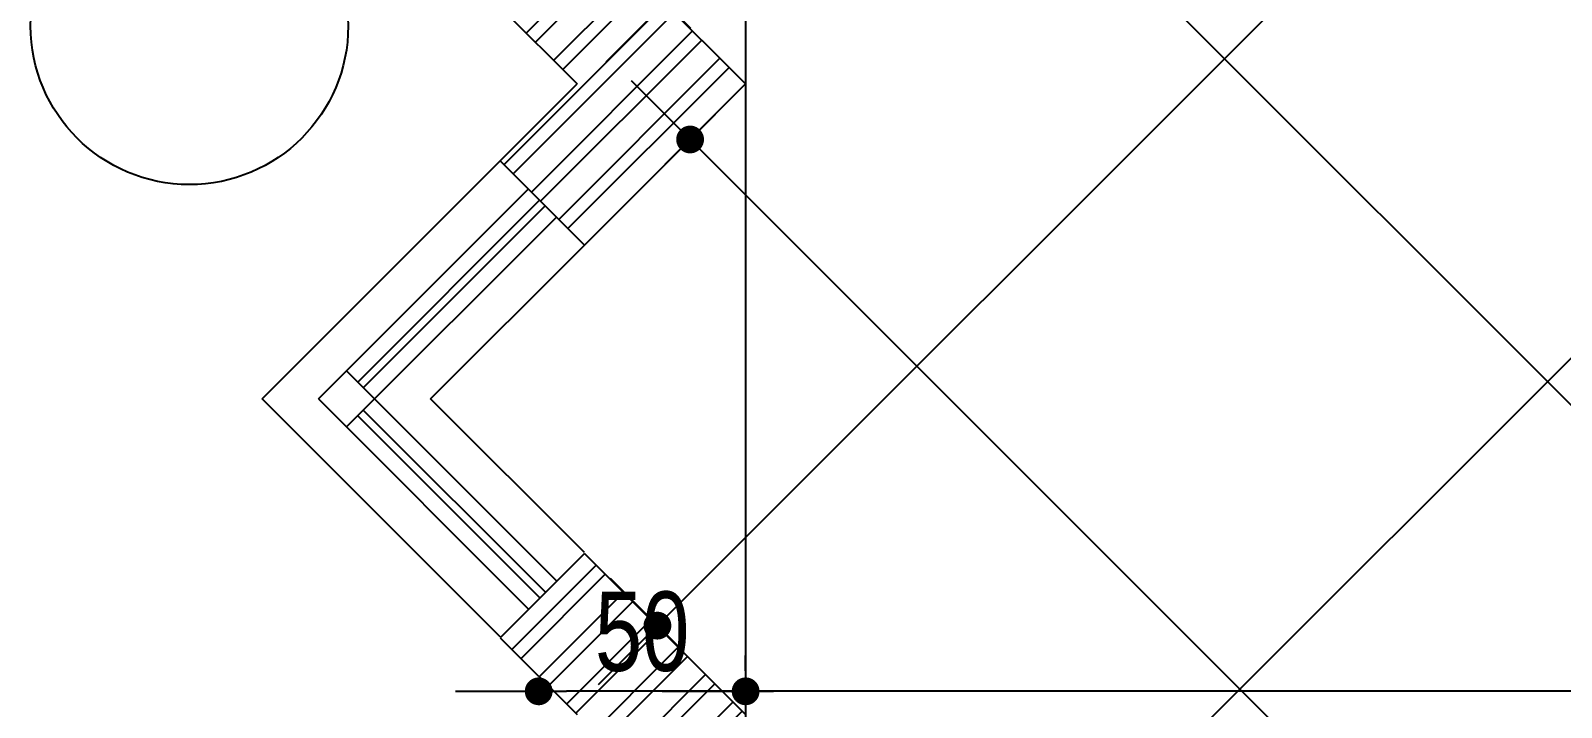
# Model space of a CAD drawing. Header units: millimetres. Extents: x 123626 to 686041, y 667 to 111893.
# Drawn here: x 272184.107 to 272187.964, y 675.716 to 677.421 of the extents above; entities that cross this region are included whole.
import ezdxf
from ezdxf.enums import TextEntityAlignment as Align

# ---------------------------------------------------------------- set-up
doc = ezdxf.new("R2010")
doc.units = ezdxf.units.MM
doc.layers.add('di', color=9, linetype='Continuous')
doc.layers.add('squar', color=255, linetype='Continuous')
doc.styles.add('Arial', font='arial.ttf', dxfattribs={"width": 0.8})
doc.styles.add('rmmg', font='rmmg.shx', dxfattribs={"width": 0.8})
doc.styles.add('ROMANT', font='romant__.ttf')
doc.dimstyles.new('1-100out', dxfattribs={"dimtxt": 0.25, "dimasz": 0.07, "dimexe": 0.09, "dimexo": 0.09, "dimgap": 0.05, "dimtad": 1, "dimdec": 4, "dimlfac": 100, "dimzin": 12, "dimdsep": 46, "dimtxsty": 'rmmg', "dimblk": 'DOT1', "dimcen": 0.09, "dimclrd": 256, "dimclre": 256, "dimclrt": 3, "dimazin": 0, "dimtfac": 1, "dimtdec": 4, "dimtmove": 1, "dimatfit": 3, "dimldrblk": 'DOT1', "dimfxl": 1, "dimtolj": 1, "dimtzin": 0, "dimarcsym": 0})

# ---------------------------------------------------------------- blocks, each defined once
blk = doc.blocks.new('DOT1')
at = {"color": 0, "linetype": 'ByBlock'}
blk.add_line((3, -4.440892098500626e-16), (-1, 0), dxfattribs=at)
at = {"color": 0, "linetype": 'ByBlock', "const_width": 0.5}
blk.add_lwpolyline([(-0.25, 0, 1), (0.25, 0, 1)], format="xyb", close=True, dxfattribs=at)
blk = doc.blocks.new('*D133')
at = {"layer": 'Defpoints', "color": 0, "transparency": 16777216}
for p in [(30.08232881467785, 12.82133285215603), (30.08232881467785, 12.821332852156), (44.48232881468726, 12.82133285215609)]:
    blk.add_point(p, dxfattribs=at)
at = {"layer": 'di', "color": 7, "lineweight": -2, "transparency": 16777216}
blk.add_line((44.41232881468726, 12.82133285215606), (30.15232881467785, 12.821332852156), dxfattribs=at)
at = {"layer": 'di', "color": 7, "lineweight": -2, "transparency": 16777216, "xscale": 0.07, "yscale": 0.07, "zscale": 0.07, "rotation": 180.0000000000002}
blk.add_blockref('DOT1', (30.08232881467785, 12.821332852156), dxfattribs=at)
at = {"layer": 'di', "color": 7, "lineweight": -2, "transparency": 16777216, "xscale": 0.07, "yscale": 0.07, "zscale": 0.07}
blk.add_blockref('DOT1', (44.48232881468726, 12.82133285215606), dxfattribs=at)
at = {"layer": 'di', "color": 7, "transparency": 16777216, "insert": (37.28232881468256, 12.97133285215603), "char_height": 0.2, "attachment_point": 5, "style": 'rmmg'}
blk.add_mtext('\\A1;1440', dxfattribs=at)
blk = doc.blocks.new('*D134')
at = {"layer": 'Defpoints', "color": 0, "transparency": 16777216}
for p in [(29.56109775457418, 12.821332852156), (29.56109775457418, 12.821332852156), (30.08232881467698, 12.78314784984796)]:
    blk.add_point(p, dxfattribs=at)
at = {"layer": 'di', "color": 7, "lineweight": -2, "transparency": 16777216}
for p, q in [((30.08232881467698, 12.87314784984796), (30.08232881467698, 12.911332852156)), ((30.01232881467698, 12.821332852156), (29.63109775457418, 12.821332852156))]:
    blk.add_line(p, q, dxfattribs=at)
at = {"layer": 'di', "color": 7, "lineweight": -2, "transparency": 16777216, "xscale": 0.07, "yscale": 0.07, "zscale": 0.07, "rotation": 180}
blk.add_blockref('DOT1', (29.56109775457418, 12.821332852156), dxfattribs=at)
at = {"layer": 'di', "color": 7, "lineweight": -2, "transparency": 16777216, "xscale": 0.07, "yscale": 0.07, "zscale": 0.07}
blk.add_blockref('DOT1', (30.08232881467698, 12.821332852156), dxfattribs=at)
at = {"layer": 'di', "color": 7, "transparency": 16777216, "insert": (29.82171328462558, 12.971332852156), "char_height": 0.2, "attachment_point": 5, "style": 'rmmg'}
blk.add_mtext('\\A1;50', dxfattribs=at)
blk = doc.blocks.new('*D166')
at = {"layer": 'Defpoints', "color": 0, "transparency": 16777216}
for p in [(36.87521149503077, 21.95858745081901), (37.07877015485921, 21.75502879099063), (29.67626279749737, 14.7596387532836)]:
    blk.add_point(p, dxfattribs=at)
at = {"layer": 'di', "color": 7, "lineweight": -2, "transparency": 16777216}
for p, q in [((36.93885110533756, 21.89494784051223), (37.14240976516601, 21.69138918068385)), ((29.92931893200887, 14.60557756813828), (37.02927268017616, 21.70553131630756)), ((29.73990240780417, 14.69599914297682), (29.94346106763261, 14.49244048314843))]:
    blk.add_line(p, q, dxfattribs=at)
at = {"layer": 'di', "color": 7, "lineweight": -2, "transparency": 16777216, "xscale": 0.07, "yscale": 0.07, "zscale": 0.07}
for p, rotation in [((37.07877015485921, 21.75502879099063), 45.00000000000804), ((29.87982145732581, 14.55608009345521), 225.000000000008)]:
    blk.add_blockref('DOT1', p, dxfattribs=dict(at, rotation=rotation))
at = {"layer": 'di', "color": 7, "transparency": 16777216, "insert": (33.37322978891451, 18.26162045940089), "char_height": 0.2, "attachment_point": 5, "rotation": 45.00000000000803, "style": 'rmmg'}
blk.add_mtext('\\A1;1020', dxfattribs=at)
blk = doc.blocks.new('*D167')
at = {"layer": 'Defpoints', "color": 0, "transparency": 16777216}
for p in [(38.46518206561263, 21.95753614835305), (29.67731409996255, 13.16966818270322), (29.86014089828689, 12.98684138437887)]:
    blk.add_point(p, dxfattribs=at)
at = {"layer": 'di', "color": 7, "lineweight": -2, "transparency": 16777216}
for p, q in [((38.52882167591942, 21.89389653804626), (38.71164847424376, 21.71106973972191)), ((38.59851138925391, 21.72521187534565), (29.90963837296995, 13.03633885906193)), ((29.74095371026934, 13.10602857239643), (29.92378050859368, 12.92320177407208))]:
    blk.add_line(p, q, dxfattribs=at)
at = {"layer": 'di', "color": 7, "lineweight": -2, "transparency": 16777216, "xscale": 0.07, "yscale": 0.07, "zscale": 0.07}
for p, rotation in [((38.64800886393697, 21.7747093500287), 44.9999999999992), ((29.86014089828689, 12.98684138437887), 224.9999999999992)]:
    blk.add_blockref('DOT1', p, dxfattribs=dict(at, rotation=rotation))
at = {"layer": 'di', "color": 7, "transparency": 16777216, "insert": (34.14800886393395, 17.48684138438178), "char_height": 0.2, "attachment_point": 5, "rotation": 44.99999999999918, "style": 'rmmg'}
blk.add_mtext('\\A1;1240', dxfattribs=at)
blk = doc.blocks.new('*D168')
at = {"layer": 'Defpoints', "color": 0, "transparency": 16777216}
for p in [(40.05199872879763, 21.95753614835384), (40.25503173739374, 21.75450313975775), (29.67626279749737, 11.5818002170525)]:
    blk.add_point(p, dxfattribs=at)
at = {"layer": 'di', "color": 7, "lineweight": -2, "transparency": 16777216}
for p, q in [((40.11563833910441, 21.89389653804705), (40.31867134770053, 21.69086352945096)), ((29.92879328077654, 11.42826468313947), (40.20553426271068, 21.70500566507469)), ((29.73990240780416, 11.51816060674571), (29.94293541640027, 11.31512759814962))]:
    blk.add_line(p, q, dxfattribs=at)
at = {"layer": 'di', "color": 7, "lineweight": -2, "transparency": 16777216, "xscale": 0.07, "yscale": 0.07, "zscale": 0.07}
for p, rotation in [((40.25503173739374, 21.75450313975775), 45.00000000000298), ((29.87929580609348, 11.37876720845641), 225.000000000003)]:
    blk.add_blockref('DOT1', p, dxfattribs=dict(at, rotation=rotation))
at = {"layer": 'di', "color": 7, "transparency": 16777216, "insert": (34.96109775456562, 16.67270119128506), "char_height": 0.2, "attachment_point": 5, "rotation": 45.000000000003, "style": 'rmmg'}
blk.add_mtext('\\A1;1465', dxfattribs=at)
blk = doc.blocks.new('*D148')
at = {"layer": 'Defpoints', "color": 0, "transparency": 16777216}
for p in [(29.94249725469292, 14.21163857116703), (29.73893859486454, 14.0080799113386), (36.93788729239995, 6.809131213805202)]:
    blk.add_point(p, dxfattribs=at)
at = {"layer": 'di', "color": 7, "lineweight": -2, "transparency": 16777216}
for p, q in [((29.80257820517132, 14.0717195216454), (30.0061368649997, 14.27527818147383)), ((37.09194847754526, 7.062187348316689), (29.99199472937599, 14.16214109648398)), ((37.00152690270673, 6.872770824111999), (37.2050855625351, 7.076329483940434))]:
    blk.add_line(p, q, dxfattribs=at)
at = {"layer": 'di', "color": 7, "lineweight": -2, "transparency": 16777216, "xscale": 0.07, "yscale": 0.07, "zscale": 0.07}
for p, rotation in [((29.94249725469292, 14.21163857116703), 135.000000000008), ((37.14144595222832, 7.012689873633636), 315.000000000008)]:
    blk.add_blockref('DOT1', p, dxfattribs=dict(at, rotation=rotation))
at = {"layer": 'di', "color": 7, "transparency": 16777216, "insert": (33.64803762063859, 10.71823023957833), "char_height": 0.2, "attachment_point": 5, "rotation": 315.00000000000796, "style": 'rmmg'}
blk.add_mtext('\\A1;1020', dxfattribs=at)
blk = doc.blocks.new('*D149')
at = {"layer": 'Defpoints', "color": 0, "transparency": 16777216}
for p in [(29.7399898973305, 15.59805048192045), (38.7106846613047, 6.99300931459474), (38.52785786298034, 6.810182516270388)]:
    blk.add_point(p, dxfattribs=at)
at = {"layer": 'di', "color": 7, "lineweight": -2, "transparency": 16777216}
for p, q in [((29.8036295076373, 15.66169009222724), (29.98645630596165, 15.8445168905516)), ((29.97231417033792, 15.73137980556175), (38.66118718662164, 7.0425067892778)), ((38.59149747328713, 6.873822126577178), (38.77432427161149, 7.056648924901534))]:
    blk.add_line(p, q, dxfattribs=at)
at = {"layer": 'di', "color": 7, "lineweight": -2, "transparency": 16777216, "xscale": 0.07, "yscale": 0.07, "zscale": 0.07}
for p, rotation in [((29.92281669565486, 15.78087728024481), 134.9999999999992), ((38.7106846613047, 6.99300931459474), 314.9999999999992)]:
    blk.add_blockref('DOT1', p, dxfattribs=dict(at, rotation=rotation))
at = {"layer": 'di', "color": 7, "transparency": 16777216, "insert": (34.42281669565776, 11.49300931459775), "char_height": 0.2, "attachment_point": 5, "rotation": 314.99999999999926, "style": 'rmmg'}
blk.add_mtext('\\A1;1240', dxfattribs=at)
blk = doc.blocks.new('A$C95c94d28')
at = {"layer": 'di'}
h = blk.add_hatch(dxfattribs=at)
h.set_pattern_fill('ANSI32', scale=0.26, style=0)
h.set_pattern_definition([(45, (-10.47926747646135, -7.999481411397795), (-0.06894291116568838, 0.06894291116568839), []), (45, (-10.43330553576135, -7.999481411397795), (-0.06894291116568838, 0.06894291116568839), [])])
h.paths.add_polyline_path([(22.28973875005382, 7.429738830372727), (22.23973875005436, 7.429738830372727), (22.23973875005435, 7.329738830372733), (22.13973875005433, 7.329738830372733), (22.13973875005433, 6.829738830372762), (22.13973875005414, 5.479738830373535), (21.98973875005405, 5.479738830373535), (21.98973875005404, 3.229738830372725), (22.03973875005398, 3.229738830372725), (22.03973875005397, 3.329738830372719), (22.23973875005402, 3.329738830372719), (22.23973875005402, 3.12973883037273), (22.139738750054, 3.12973883037273), (22.139738750054, 3.079738830372335), (22.88973875005401, 3.079738830372335), (22.88973875005411, 2.879738830372347), (22.9297387500541, 2.879738830372347), (22.9297387500541, 2.929738830372344), (23.1497387500541, 2.929738830372344), (23.1497387500541, 2.879738830372347), (23.18973875005405, 2.879738830372347), (23.18973875005386, 3.379738830372332), (22.28973875005371, 3.379738830372347)])
h.paths.add_polyline_path([(17.48973875005291, 17.78286112239674), (17.48973875005359, 18.07973883037855), (17.18973875005373, 18.0797388303794), (17.18973875005329, 17.92973883037968), (16.51473875005401, 17.25473883037995), (15.83973875006131, 17.92973883037267), (15.33973875005427, 17.92973883037267), (15.33973875005427, 17.82973883037268), (15.23973875005424, 17.82973883037268), (15.23973875005424, 17.80547476167162), (15.47448442367582, 17.57072908804881), (15.68661645803209, 17.7828611224044), (16.3760455696885, 17.09343201074445), (16.16391353533248, 16.88129997638839), (16.37604556968803, 16.66916794203165), (16.44675624780687, 16.73987862015048)])
h.paths.add_polyline_path([(4.739738750053604, 18.52973883037274), (4.589738750053613, 18.52973883037272), (4.589738750053726, 18.07973883037232), (4.139738750053795, 18.07973883037232), (4.139738750053738, 17.92973883037266), (4.639738750053567, 17.92973883037266), (4.639738750053574, 18.02973883037265), (4.739738750053597, 18.02973883037265)])
h.paths.add_polyline_path([(4.889738750053681, 18.52973883037274), (4.739738750053604, 18.52973883037274), (4.739738750053597, 18.02973883037265), (4.83973875005362, 18.02973883037265), (4.83973875005362, 17.92973883037266), (5.339738750053726, 17.92973883037266), (5.339738750053726, 18.07973883037228), (4.889738750053681, 18.07973883037232)])
h.paths.add_polyline_path([(5.339738750053726, 17.92973883037266), (4.839738750053613, 17.92973883037266), (4.83973875005362, 17.82973883037266), (4.739738750053597, 17.82973883037266), (4.73973875005359, 17.32973883037235), (4.889738750053567, 17.32973883037232), (4.889738750053681, 17.77973883037231), (5.339738750053726, 17.77973883037228)])
h.paths.add_polyline_path([(4.639738750053574, 17.92973883037266), (4.139738750053738, 17.92973883037266), (4.139738750053681, 17.77973883037232), (4.589738750053726, 17.77973883037234), (4.589738750053726, 17.32973883037235), (4.73973875005359, 17.32973883037234), (4.739738750053597, 17.82973883037266), (4.639738750053574, 17.82973883037266)])
h.paths.add_polyline_path([(6.989738750054613, 17.92973883037969), (6.989738750054158, 18.07973883037941), (6.689738750054318, 18.07973883037855), (6.689738750055, 17.779738830372), (6.692861042079713, 17.779738830372), (7.803431930420089, 16.66916794203183), (8.015563964775431, 16.88129997638839), (7.803431930419407, 17.09343201074444), (8.492861042075816, 17.7828611224044), (8.70499307643233, 17.57072908804855), (8.939738750054289, 17.80547476167186), (8.939738750054289, 17.82973883037216), (8.839738750054266, 17.82973883037216), (8.839738750054266, 17.92973883037216), (8.339738750046095, 17.92973883037216), (7.664738750053885, 17.25473883037995)])
h.paths.add_polyline_path([(8.839738750054266, 18.02973883037215), (8.939738750054289, 18.02973883037215), (8.939738750054289, 18.22973883038514), (8.789738750054568, 18.07973883038457), (8.339738750054295, 18.07973883038321), (8.33973875005475, 17.92973883037216), (8.839738750054266, 17.92973883037216)])
h.paths.add_polyline_path([(9.320068835944454, 18.18580484756419), (9.107936801587613, 18.39793688191945), (8.939738750054289, 18.22973883038514), (8.939738750054289, 18.02973883037215), (9.039738750054312, 18.02973883037215), (9.039738750054312, 17.92973883037216), (9.064002818753885, 17.92973883037216)])
h.paths.add_polyline_path([(10.90688549912922, 18.18580484756339), (10.69475346477284, 18.39793688191948), (10.50081948193841, 18.20400289908486), (10.30688549910397, 18.39793688191948), (10.09475346474758, 18.18580484756339), (10.50081948193841, 17.77973883037268)])
h.paths.add_polyline_path([(12.49580476724478, 18.18580484756305), (12.28367273288839, 18.39793688191912), (12.08973875005395, 18.20400289908453), (11.89580476721952, 18.39793688191914), (11.68367273286313, 18.18580484756306), (12.08973875005395, 17.77973883037234)])
h.paths.add_polyline_path([(14.08472403536032, 18.1858048475634), (13.87259200100394, 18.39793688191948), (13.6786580181695, 18.20400289908486), (13.48472403533506, 18.39793688191948), (13.27259200097868, 18.18580484756339), (13.6786580181695, 17.77973883037269)])
h.paths.add_polyline_path([(15.23973875005424, 18.22973883038475), (15.07154069852052, 18.39793688191945), (14.85940866416368, 18.18580484756419), (15.11547468135384, 17.92973883037267), (15.13973875005422, 17.92973883037267), (15.13973875005422, 18.02973883037266), (15.23973875005424, 18.02973883037266)])
h.paths.add_polyline_path([(15.83973875005361, 18.07973883038321), (15.38973875005357, 18.07973883038457), (15.23973875005424, 18.22973883038475), (15.23973875005425, 18.02973883037266), (15.33973875005427, 18.02973883037266), (15.33973875005427, 17.92973883037267), (15.83973875005316, 17.92973883037267)])
h.paths.add_polyline_path([(19.33973875005431, 17.92973883037266), (18.83973875005418, 17.92973883037266), (18.83973875005418, 17.77973883037228), (19.28973875005423, 17.77973883037231), (19.28973875005434, 17.32973883037232), (19.43973875005431, 17.32973883037234), (19.43973875005432, 17.82973883037266), (19.33973875005429, 17.82973883037268)])
h.paths.add_polyline_path([(19.33973875005429, 18.02973883037265), (19.43973875005432, 18.02973883037266), (19.43973875005432, 18.52973883037274), (19.28973875005423, 18.52973883037272), (19.28973875005423, 18.07973883037232), (18.83973875005418, 18.07973883037229), (18.83973875005418, 17.92973883037267), (19.33973875005429, 17.92973883037267)])
h.paths.add_polyline_path([(19.58973875005429, 18.52973883037274), (19.43973875005432, 18.52973883037274), (19.43973875005432, 18.02973883037265), (19.53973875005434, 18.02973883037265), (19.53973875005434, 17.92973883037266), (20.03973875005417, 17.92973883037266), (20.03973875005411, 18.07973883037232), (19.58973875005418, 18.07973883037232)])
h.paths.add_polyline_path([(19.58973875005418, 17.77973883037234), (20.03973875005423, 17.77973883037234), (20.03973875005417, 17.92973883037267), (19.53973875005434, 17.92973883037266), (19.53973875005434, 17.82973883037266), (19.43973875005432, 17.82973883037268), (19.43973875005431, 17.32973883037234), (19.58973875005418, 17.32973883037235)])
h.paths.add_polyline_path([(19.58973875006055, 15.97973883037187), (19.29286104207861, 15.9797388303712), (18.17916786171386, 14.866045650006), (18.39129989607036, 14.65391361565064), (18.60343193042641, 14.86604565000667), (19.2928610420852, 14.17661653835162), (19.08072900772963, 13.96448450399571), (19.28973875005411, 13.75547476167193), (19.28973875005407, 13.72973883037267), (19.33973875005415, 13.72973883037267), (19.33973875005415, 13.82973883037266), (19.43973875005418, 13.82973883037266), (19.43973875005418, 14.32973883038019), (18.76473875006198, 15.00473883037219), (19.43973875006148, 15.67973883037155), (19.58973875006124, 15.67973883037189)])
h.paths.add_polyline_path([(19.43973875005418, 13.62973883037267), (19.33973875005415, 13.62973883037267), (19.33973875005415, 13.72973883037267), (19.28973875005406, 13.72973883037267), (19.28973875005377, 13.57973883037188), (19.43973875005418, 13.57973883037189)])
h.paths.add_polyline_path([(21.23973875005427, 12.5297388303719), (19.28973875005411, 12.52973883037188), (19.28973875005423, 11.77973883037269), (19.31473875005422, 11.77973883037269), (19.31473875005422, 11.77974053452644), (19.41473875005421, 11.77974053452644), (19.41473875005421, 11.77973883037271), (19.43973875005432, 11.77973883037271), (19.43973875005398, 12.37973883037188), (21.23973875005438, 12.37973883037188)])
h.paths.add_polyline_path([(19.43973875005432, 9.379738830372702), (19.28973875005423, 9.379738830372702), (19.28973875005423, 7.429738830372656), (19.33973875005427, 7.429738830372656), (19.33973875005427, 7.529738830372651), (19.43973875005429, 7.529738830372651), (19.43973875005429, 8.029738830372622)])
h.paths.add_polyline_path([(19.4397387500543, 7.329738830372662), (19.33973875005427, 7.329738830372662), (19.33973875005427, 7.429738830372656), (19.28973875005423, 7.429738830372656), (19.28973875005423, 7.404002899073646), (19.08072900772963, 7.194993156749689), (19.29286104208521, 6.982861122393771), (18.6034319304264, 6.293432010738712), (18.39129989607036, 6.505564045094772), (18.17916786171364, 6.293432010739181), (18.24987853983293, 6.222721332619884), (19.29286104207861, 5.179738830374191), (19.58973875006055, 5.179738830373509), (19.58973875006123, 5.479738830373506), (19.43973875006149, 5.479738830373847), (18.76473875006198, 6.154738830373205), (19.43973875005429, 6.829738830365073)])
h.paths.add_polyline_path([(20.03973875005417, 3.229738830372725), (19.53973875005433, 3.229738830372725), (19.53973875005433, 3.12973883037273), (19.43973875005432, 3.129738830372744), (19.43973875005431, 2.629738830372673), (19.58973875005429, 2.629738830372673), (19.58973875005418, 3.079738830373074), (20.03973875005411, 3.079738830373074)])
h.paths.add_polyline_path([(19.33973875005429, 3.229738830372725), (18.83973875005418, 3.229738830372725), (18.83973875005418, 3.079738830373117), (19.28973875005423, 3.079738830373074), (19.28973875005423, 2.629738830372673), (19.4397387500543, 2.629738830372673), (19.4397387500543, 3.12973883037273), (19.33973875005429, 3.12973883037273)])
h.paths.add_polyline_path([(19.33973875005429, 3.329738830372719), (19.43973875005431, 3.329738830372719), (19.43973875005431, 3.82973883037306), (19.28973875005434, 3.829738830373088), (19.28973875005423, 3.379738830373071), (18.83973875005418, 3.379738830373114), (18.83973875005418, 3.229738830372725), (19.33973875005429, 3.229738830372739)])
h.paths.add_polyline_path([(19.58973875005418, 3.82973883037306), (19.43973875005431, 3.82973883037306), (19.4397387500543, 3.329738830372719), (19.53973875005433, 3.329738830372719), (19.53973875005433, 3.229738830372725), (20.03973875005417, 3.229738830372725), (20.03973875005423, 3.379738830373071), (19.58973875005418, 3.379738830373071)])
h.paths.add_polyline_path([(16.37604556968782, 4.490309718713576), (16.16391353533247, 4.278177684357004), (16.3760455696885, 4.066045650000945), (15.68661645803209, 3.376616538341011), (15.47448442367581, 3.588748572696602), (15.23973875005424, 3.354002899073777), (15.23973875005424, 3.329738830372634), (15.33973875005427, 3.329738830372634), (15.33973875005427, 3.229738830372639), (15.83973875006121, 3.229738830372639), (16.51473875005402, 3.904738830365446), (17.18973875005329, 3.229738830365733), (17.18973875005375, 3.079738830366011), (17.48973875005359, 3.079738830366836), (17.48973875005292, 3.376616538348657)], flags=17)
h.paths.add_polyline_path([(15.23973875005424, 3.129738830372645), (15.13973875005422, 3.129738830372645), (15.13973875005422, 3.229738830372639), (15.11547468135376, 3.229738830372639), (14.85940866416368, 2.973672813181196), (15.07154069852052, 2.761540778825946), (15.23973875005424, 2.929738830360648)])
h.paths.add_polyline_path([(15.83973875005316, 3.229738830372639), (15.33973875005427, 3.229738830372639), (15.33973875005426, 3.129738830372645), (15.23973875005424, 3.129738830372645), (15.23973875005424, 2.929738830360648), (15.38973875005357, 3.079738830360853), (15.83973875005361, 3.079738830362217)])
h.paths.add_polyline_path([(16.51473875005401, 3.904738830365432), (17.18973875005329, 3.229738830365733), (17.18973875005375, 3.079738830366011), (17.48973875005359, 3.079738830366836), (17.48973875005291, 3.379738830373398), (17.48661645802818, 3.379738830373398), (16.37604556968782, 4.490309718713576), (16.16391353533247, 4.278177684357004), (16.3760455696885, 4.066045650000945), (15.68661645803209, 3.376616538341011), (15.47448442367581, 3.588748572696602), (15.23973875005424, 3.354002899073777), (15.23973875005424, 3.329738830372634), (15.33973875005427, 3.329738830372634), (15.33973875005427, 3.229738830372639), (15.83973875006121, 3.229738830372639)], flags=17)
h.paths.add_polyline_path([(13.6786580181695, 3.379738830372702), (13.27259200097868, 2.97367281318202), (13.48472403533506, 2.761540778825946), (13.6786580181695, 2.955474761660554), (13.87259200100394, 2.761540778825946), (14.08472403536032, 2.973672813182006)])
h.paths.add_polyline_path([(12.08973875005395, 3.379738830373043), (11.68367273286313, 2.973672813182347), (11.89580476721952, 2.761540778826259), (12.08973875005395, 2.955474761660881), (12.28367273288839, 2.761540778826273), (12.49580476724478, 2.973672813182333)])
h.paths.add_polyline_path([(10.50081948193841, 3.379738830372702), (10.09475346474758, 2.97367281318202), (10.30688549910397, 2.761540778825932), (10.50081948193841, 2.955474761660554), (10.69475346477284, 2.761540778825946), (10.90688549912923, 2.97367281318202)])
h.paths.add_polyline_path([(9.064002818754446, 3.229738830372639), (9.039738750054312, 3.229738830372639), (9.039738750054312, 3.129738830372645), (8.939738750054289, 3.129738830372645), (8.939738750054289, 2.92973883036025), (9.107936801587613, 2.761540778825946), (9.320068835944454, 2.97367281318121)])
h.paths.add_polyline_path([(8.839738750054266, 3.229738830372639), (8.664181385638969, 3.229738830372639), (8.651960067841316, 3.217517512574972), (8.639738750043719, 3.229738830372639), (8.339738750054977, 3.229738830372639), (8.339738750054522, 3.079738830362217), (8.789738750054568, 3.079738830360853), (8.939738750054289, 2.92973883036025), (8.939738750054289, 3.129738830372645), (8.839738750054266, 3.129738830372645)])
h.paths.add_polyline_path([(8.839738750054266, 3.329738830372634), (8.939738750054289, 3.329738830372634), (8.939738750054289, 3.354002899073492), (8.864092102197247, 3.42964954693096), (8.664181385638976, 3.229738830372639), (8.839738750054266, 3.229738830372639)])
h.paths.add_polyline_path([(8.227695999131043, 4.06604565000049), (8.015563964775694, 4.278177684357033), (7.909497947597657, 4.172111667179053), (7.697365913241953, 4.172111667179252), (7.591299896064463, 4.278177684357388), (6.69286104207427, 3.379738830366847), (5.732022303424543, 3.379738830369519), (4.889738750054249, 4.222022383739741), (4.889738750054477, 5.182861122398677), (5.78817760403868, 6.081299976383292), (5.682111586861225, 6.187365993560135), (5.682111586861112, 6.399498027915826), (5.788177604039134, 6.505564045093848), (5.576045569682634, 6.717696079449325), (5.363913535326589, 6.50556404509328), (4.739738750054244, 7.129738830362513), (4.739738750054244, 6.829738830365685), (5.414738750047405, 6.154738830372395), (4.739738750047678, 5.479738830373137), (4.589738750047928, 5.479738830372796), (4.589738750053499, 3.379738830372673), (4.139738750054249, 3.379738830372673), (4.139738750054306, 3.229738830372639), (4.639738750054242, 3.229738830372639), (4.639738750054242, 3.329738830372634), (4.839738750054288, 3.329738830372634), (4.839738750054288, 3.129738830372645), (4.739738750054272, 3.129738830372645), (4.739738750054265, 2.629738830372673), (4.889738750054249, 2.629738830372673), (4.889738750054249, 3.07973883037188), (6.989738750054386, 3.079738830366011), (6.98973875005484, 3.229738830365733), (7.664738750054113, 3.904738830365432), (8.339738750046926, 3.229738830372639), (8.639738750043719, 3.229738830372639), (8.015563964774998, 3.853913615644487)])
h.paths.add_polyline_path([(5.519890269067815, 3.379738830370115), (4.889738750054249, 3.379738830371878), (4.889738750054583, 4.009890349383497)], flags=16)
h.paths.add_polyline_path([(4.639738750054249, 3.229738830372639), (4.139738750054306, 3.229738830372639), (4.139738750054363, 3.079738830372662), (4.589738750054295, 3.079738830372676), (4.589738750054295, 2.629738830372673), (4.739738750054265, 2.629738830372673), (4.739738750054272, 3.129738830372645), (4.639738750054242, 3.129738830372645)])
h.paths.add_polyline_path([(4.739738750054244, 7.554002899073382), (4.483672732863425, 7.81006891626285), (4.271540698508183, 7.597936881906023), (4.439738750042501, 7.429738830372656), (4.639738750054221, 7.429738830372656), (4.639738750054221, 7.529738830372651), (4.739738750054244, 7.529738830372651)])
h.paths.add_polyline_path([(4.939649466613133, 7.354092182515529), (4.864002818755615, 7.429738830372656), (4.839738750054266, 7.429738830372656), (4.839738750054266, 7.329738830372662), (4.739738750054244, 7.329738830372662), (4.739738750054244, 7.154181465956754)])
h.paths.add_polyline_path([(4.639738750054221, 7.429738830372656), (4.439738750042494, 7.429738830372656), (4.58973875004304, 7.279738830372963), (4.58973875004429, 6.829738830372932), (4.739738750054244, 6.829738830373273), (4.739738750054244, 7.129738830362513), (4.727517432257088, 7.141960148159612), (4.739738750054244, 7.154181465956754), (4.739738750054244, 7.329738830372662), (4.639738750054221, 7.329738830372662)])
h.paths.add_polyline_path([(4.88973875006937, 8.990819562256007), (4.483672732879683, 9.396885579447854), (4.271540698523069, 9.184753545091922), (4.465474681357165, 8.99081956225703), (4.271540698522045, 8.796885579423048), (4.483672732877636, 8.584753545066206)])
h.paths.add_polyline_path([(4.483672732884116, 10.9858048475634), (4.271540698527502, 10.77367281320747), (4.465474681361599, 10.57973883037258), (4.271540698526479, 10.38580484753859), (4.48367273288207, 10.17367281318175), (4.889738750073803, 10.57973883037157)])
h.paths.add_polyline_path([(4.889738750077441, 12.1686580984871), (4.483672732887868, 12.57472411567895), (4.271540698531254, 12.36259208132303), (4.46547468136535, 12.16865809848812), (4.271540698530231, 11.97472411565414), (4.483672732885708, 11.7625920812973)])
h.paths.add_polyline_path([(4.739738750054244, 13.60547476167292), (4.739738750054244, 13.62973883037267), (4.639738750054221, 13.62973883037267), (4.639738750054221, 13.72973883037267), (4.439738750041123, 13.72973883037267), (4.271540698505902, 13.56154077883846), (4.483672732861599, 13.34940874448118)])
h.paths.add_polyline_path([(4.739738750054244, 14.32973883037144), (4.589738750042251, 14.32973883037191), (4.58973875004088, 13.87973883037151), (4.439738750041116, 13.72973883037267), (4.639738750054221, 13.72973883037267), (4.639738750054221, 13.82973883037266), (4.739738750054244, 13.82973883037266)])
h.paths.add_polyline_path([(4.886616458022708, 14.17661653835164), (5.576045569681497, 14.86604565000668), (5.788177604037543, 14.65391361565062), (6.000309638394036, 14.86604565000599), (5.929598960275385, 14.93675632812464), (4.889738750054022, 15.97661653834648), (4.889738750054022, 15.97973883037119), (4.58973875004736, 15.97973883037187), (4.589738750046678, 15.67973883037189), (4.739738750046428, 15.67973883037155), (5.414738750045927, 15.00473883037219), (4.739738750054251, 14.32973883038063), (4.739738750054244, 13.82973883037266), (4.839738750054266, 13.82973883037266), (4.839738750054266, 13.72973883037267), (4.864002818754415, 13.72973883037267), (5.098748492378277, 13.96448450399572)])
h.paths.add_polyline_path([(22.13973875005399, 3.12973883037273), (22.03973875005397, 3.12973883037273), (22.03973875005398, 3.229738830372725), (21.98973875005404, 3.229738830372725), (21.98973875005404, 3.079738830372321), (22.13973875005399, 3.079738830372321)], flags=16)
h.paths.add_polyline_path([(25.48973875005402, 3.329738830372719), (25.68973875005406, 3.329738830372719), (25.68973875005407, 3.229738830372725), (25.73973875005404, 3.229738830372725), (25.73973875005404, 4.170528304055637), (25.93973875005426, 4.170528304055637), (25.93973875005425, 4.210528304055629), (25.88973875005426, 4.210528304055629), (25.88973875005426, 4.430528304055628), (25.93973875005425, 4.430528304055628), (25.93973875005425, 4.470528304054838), (25.43973875005409, 4.470528304054824), (25.43973875005409, 3.379738830372361), (24.53973875005412, 3.379738830372361), (24.53973875005421, 2.879738830372148), (24.57973875005411, 2.879738830372148), (24.57973875005411, 2.929738830372145), (24.79973875005411, 2.929738830372145), (24.79973875005411, 2.879738830372148), (24.839738750054, 2.879738830372148), (24.83973875005407, 3.079738830372349), (25.58973875005404, 3.079738830372349), (25.58973875005403, 3.12973883037273), (25.48973875005402, 3.12973883037273)])
h.paths.add_polyline_path([(25.73973875005404, 3.229738830372725), (25.68973875005406, 3.229738830372725), (25.68973875005405, 3.12973883037273), (25.58973875005403, 3.12973883037273), (25.58973875005402, 3.079738830372364), (25.73973875005404, 3.079738830372364)], flags=17)
h.paths.add_polyline_path([(25.73973875005417, 7.279738830372338), (26.78973875005418, 7.279738830372352), (26.78973875005418, 7.329738830371866), (26.68973875005416, 7.329738830371866), (26.68973875005417, 7.429738830371861), (26.18973875005405, 7.429738830371861), (25.6897387500544, 7.42973883037223), (25.6897387500544, 7.329738830372733), (25.48973875005436, 7.329738830372733), (25.48973875005436, 7.429738830372727), (25.43973875005412, 7.429738830372727), (25.4397387500544, 5.820528304056737), (25.93973875005425, 5.820528304056708), (25.93973875005426, 5.860528304055933), (25.88973875005426, 5.860528304055933), (25.88973875005426, 6.080528304055932), (25.93973875005425, 6.080528304055932), (25.93973875005425, 6.120528304055924), (25.73973875005425, 6.120528304055924)])
h.paths.add_polyline_path([(25.58973875005439, 7.579738830372364), (25.43973875005409, 7.579738830372364), (25.43973875005411, 7.429738830372727), (25.48973875005436, 7.429738830372727), (25.48973875005436, 7.529738830372722), (25.58973875005439, 7.529738830372722)], flags=17)
h.paths.add_polyline_path([(26.68973875005416, 7.529738830371855), (26.78973875005418, 7.529738830371855), (26.78973875005418, 8.029738830371826), (26.78973875005423, 8.179738830372344), (26.93973875005398, 8.179738830372344), (26.93973875005409, 8.479738830372355), (25.98710717110671, 8.479738830372327), (25.38710717110703, 9.079738830372023), (25.38710717110669, 9.37973883037202), (25.08710717110718, 9.37973883037202), (25.08710717110662, 8.779738830373503), (23.18973875005375, 8.779738830373503), (23.18973875005386, 8.629738830373512), (25.4128431023934, 8.629738830373498), (25.8628431023947, 8.179738830372358), (26.48973875005438, 8.179738830372372), (26.48973875005427, 7.579738830372349), (25.58973875005438, 7.579738830372349), (25.58973875005438, 7.529738830372722), (25.6897387500544, 7.529738830372722), (25.6897387500544, 7.429738830372727), (26.18973875005452, 7.429738830372727), (26.68973875005416, 7.429738830372372)])
h.paths.add_polyline_path([(26.9397387500542, 7.579738830372349), (26.78973875005418, 7.579738830372349), (26.78973875005418, 7.529738830371855), (26.88973875005421, 7.529738830371855), (26.88973875005421, 7.429738830371861), (26.9397387500542, 7.429738830371861)])
h.paths.add_polyline_path([(26.9397387500542, 7.429738830371861), (26.88973875005421, 7.429738830371861), (26.88973875005421, 7.329738830371866), (26.78973875005418, 7.329738830371866), (26.78973875005418, 7.279738830372352), (26.9397387500542, 7.279738830372366)])
h.paths.add_polyline_path([(22.28973875005389, 9.379738830372702), (22.1397387500546, 9.379738830372716), (22.13973875005438, 7.529738830372722), (22.23973875005436, 7.529738830372722), (22.23973875005436, 7.429738830372727), (22.28973875005383, 7.429738830372727)])
h.paths.add_polyline_path([(22.28973875005377, 13.72973883037267), (22.23973875005436, 13.72973883037267), (22.23973875005436, 13.62973883037267), (22.13973875005433, 13.62973883037267), (22.13973875005433, 13.1297388303727), (22.13973875005437, 11.77973883037271), (22.28973875005376, 11.77973883037271)])
h.paths.add_polyline_path([(22.28973875005378, 17.77973883037308), (23.18973875005386, 17.77973883037306), (23.18973875005407, 18.27973883037218), (23.1497387500541, 18.2797388303722), (23.14973875005411, 18.22973883037218), (22.9297387500541, 18.22973883037218), (22.9297387500541, 18.27973883037218), (22.88973875005411, 18.27973883037218), (22.88973875005401, 18.07973883037306), (22.13973875005399, 18.07973883037306), (22.13973875005399, 18.02973883037266), (22.23973875005402, 18.02973883037266), (22.23973875005402, 17.82973883037268), (22.03973875005397, 17.82973883037268), (22.03973875005398, 17.92973883037267), (21.98973875005404, 17.92973883037267), (21.98973875005404, 15.67973883037187), (22.13973875005414, 15.67973883037189), (22.13973875005424, 13.82973883037266), (22.23973875005436, 13.82973883037266), (22.23973875005436, 13.72973883037267), (22.28973875005377, 13.72973883037267)])
h.paths.add_polyline_path([(25.98710717110673, 12.6797388303731), (26.93973875005409, 12.67973883037305), (26.93973875005398, 12.97973883037307), (26.78973875005423, 12.97973883037307), (26.78973875005423, 13.57973883037306), (26.78973875005422, 13.62973883037267), (26.68973875005416, 13.62973883037267), (26.68973875005417, 13.72973883037267), (26.18973875005405, 13.72973883037267), (25.6897387500544, 13.72973883037267), (25.6897387500544, 13.62973883037267), (25.58973875005439, 13.62973883037267), (25.58973875005438, 13.57973883037306), (26.48973875005428, 13.57973883037306), (26.48973875005439, 12.97973883037304), (25.86284310239468, 12.97973883037307), (25.41284310239329, 12.5297388303719), (23.18973875005386, 12.52973883037188), (23.18973875005375, 12.37973883037189), (25.08710717110663, 12.37973883037189), (25.08710717110719, 11.77973883037339), (25.18710717110694, 11.77973883037339), (25.18710717110694, 11.77974053452576), (25.28710717110694, 11.77974053452576), (25.28710717110694, 11.77973883037339), (25.3871071711067, 11.77973883037339), (25.38710717110703, 12.07973883037337)])
h.paths.add_polyline_path([(26.9397387500542, 13.87973883037304), (26.78973875005418, 13.87973883037304), (26.78973875005418, 13.82973883037266), (26.88973875005421, 13.82973883037266), (26.88973875005421, 13.72973883037267), (26.9397387500542, 13.72973883037267)])
h.paths.add_polyline_path([(26.9397387500542, 13.72973883037267), (26.88973875005421, 13.72973883037267), (26.88973875005421, 13.62973883037267), (26.78973875005418, 13.62973883037267), (26.78973875005418, 13.57973883037306), (26.9397387500542, 13.57973883037306)])
h.paths.add_polyline_path([(26.68973875005416, 13.82973883037266), (26.78973875005418, 13.82973883037266), (26.78973875005418, 13.87973883037306), (25.73973875005416, 13.87973883037307), (25.73973875005426, 15.0389493566886), (25.93973875005425, 15.03894935668859), (25.93973875005425, 15.0789493566886), (25.88973875005426, 15.0789493566886), (25.88973875005426, 15.2989493566886), (25.93973875005425, 15.2989493566886), (25.93973875005425, 15.33894935668782), (25.43973875005442, 15.33894935668779), (25.43973875005423, 13.72973883037267), (25.48973875005436, 13.72973883037267), (25.48973875005436, 13.82973883037266), (25.6897387500544, 13.82973883037266), (25.68973875005441, 13.72973883037267), (26.18973875005452, 13.72973883037267), (26.68973875005416, 13.72973883037267)])
h.paths.add_polyline_path([(25.58973875005438, 13.62973883037267), (25.48973875005436, 13.62973883037267), (25.48973875005436, 13.72973883037267), (25.43973875005422, 13.72973883037267), (25.4397387500542, 13.57973883037306), (25.58973875005438, 13.57973883037306)], flags=16)
h.paths.add_polyline_path([(25.93973875005425, 16.98894935668891), (25.73973875005404, 16.98894935668891), (25.73973875005404, 17.92973883037266), (25.68973875005406, 17.92973883037266), (25.68973875005406, 17.82973883037266), (25.48973875005402, 17.82973883037266), (25.48973875005402, 18.02973883037265), (25.58973875005404, 18.02973883037265), (25.58973875005404, 18.07973883037306), (24.83973875005407, 18.07973883037306), (24.83973875005398, 18.27973883037238), (24.79973875005411, 18.27973883037238), (24.79973875005411, 18.22973883037238), (24.57973875005411, 18.22973883037238), (24.5797387500541, 18.27973883037238), (24.53973875005421, 18.27973883037239), (24.53973875005411, 17.77973883037305), (25.4397387500541, 17.77973883037305), (25.43973875005409, 16.6889493566897), (25.93973875005425, 16.68894935668969), (25.93973875005425, 16.7289493566889), (25.88973875005426, 16.7289493566889), (25.88973875005426, 16.9489493566889), (25.93973875005425, 16.9489493566889)])
h.paths.add_polyline_path([(25.73973875005404, 18.07973883037306), (25.58973875005404, 18.07973883037306), (25.58973875005404, 18.02973883037265), (25.68973875005406, 18.02973883037265), (25.68973875005406, 17.92973883037266), (25.73973875005404, 17.92973883037266)], flags=17)
h.paths.add_polyline_path([(22.139738750054, 18.07973883037307), (21.98973875005404, 18.07973883037307), (21.98973875005404, 17.92973883037267), (22.03973875005398, 17.92973883037267), (22.03973875005397, 18.02973883037266), (22.139738750054, 18.02973883037266)], flags=16)
at = {"layer": 'di', "color": 7}
for p, q in [((4.889738750044131, 13.76020894553844), (4.889738750042653, 7.404002899085697)), ((4.483672732884116, 10.9858048475634), (4.889738750073803, 10.57973883037155)), ((4.271540698527502, 10.77367281320747), (4.465474681361826, 10.57973883037235)), ((4.271540698526479, 10.38580484753859), (4.465474681361826, 10.5797388303728)), ((4.48367273288207, 10.17367281318175), (4.889738750073803, 10.57973883037155)), ((3.672066349749969, 9.786330498779677), (4.271540698508204, 10.38580484753763)), ((4.48367273288207, 10.17367281318175), (4.271540698526479, 10.38580484753859)), ((3.813487705987583, 9.786330498780018), (4.342251376626649, 10.31509416941907)), ((4.370535647874078, 10.28680989817158), (3.912482655353628, 9.828756905651275)), ((4.384677783497807, 10.27266776254785), (3.92662479097735, 9.814614770027546)), ((3.884198384106249, 9.71561982066136), (4.412962054745236, 10.24438349130038)), ((4.09633041846206, 9.786330498779648), (4.483672732863923, 10.17367281318158)), ((3.884198384106234, 9.857041176898662), (4.412962054745407, 9.328277506259496)), ((4.271540698508531, 9.186856150021569), (3.67206634975021, 9.786330498779904)), ((3.813487705987583, 9.786330498780018), (4.342251376627019, 9.257566828140583)), ((4.384677783498041, 9.299993235011925), (3.926624790977485, 9.758046227532617)), ((4.483672732863766, 9.398988184378396), (4.096330418462301, 9.786330498779876)), ((4.370535647874377, 9.285851099388154), (3.912482655353763, 9.743904091908888)), ((4.483672732879683, 9.396885579447854), (4.271540698523069, 9.184753545091922)), ((4.483672732879683, 9.396885579447854), (4.88973875006937, 8.990819562256007)), ((4.271540698523069, 9.184753545091922), (4.465474681357392, 8.990819562256803))]:
    blk.add_line(p, q, dxfattribs=at)
blk.add_circle((3.488565849236188, 10.72622019957598), 0.4000000000000057, dxfattribs=at)
at = {"layer": 'di', "color": 7, "style": 'ROMANT'}
for tag, p in [('2', (12.11235294921917, 18.97481064958305)), ('6', (3.56690129333176, 18.9207327270699)), ('4', (3.505371603092165, 12.02095543384328)), ('3', (28.75955211707006, 9.284431794891432)), ('5', (3.592643282813007, 1.892133386116882)), ('1', (12.11327885570294, 1.705764333843121))]:
    blk.add_attdef(tag, text='', height=0.1679999999993527, dxfattribs=at).set_placement(p, align=Align.MIDDLE)
at = {"layer": 'di', "color": 7, "style": 'Arial', "flags": 4}
for tag, height, p in [('B', 0.2720000000000038, (23.98704215736817, 18.90865533985169)), ('A', 0.3200000000000047, (3.488565849236679, 10.71032199899099)), ('A', 0.3200000000000047, (28.57165603168161, 10.71032199899099)), ('B', 0.2720000000000038, (23.98704215736817, 2.250616532267927))]:
    blk.add_attdef(tag, text='', height=height, dxfattribs=at).set_placement(p, align=Align.MIDDLE_CENTER)
at = {"layer": 'di', "color": 7}
for p1, p2, distance, text, picture, middle in [((4.483672732863425, 10.98790745249394), (11.68262143039682, 18.18685615002936), -0.28787541746782946, '1020', '*D166', (8.18063972428056, 14.48988915861123)), ((4.483672732863425, 7.81006891626285), (14.85940866416368, 18.18580484756419), -0.2871320343660237, '1465', '*D168', (9.768507689931674, 12.9009698904954)), ((13.27259200097868, 18.18580484756339), (4.484724035328604, 9.397936881913566), 0.25855613775553765, '1240', '*D167', (8.955418799300006, 13.71511008359212)), ((4.547399832696556, 11.8263191811308), (13.33526779834639, 3.038451215480734), 0.2585561377555548, '1240', '*D149', (9.230226631023811, 7.721278013808101)), ((11.745297227766, 3.037399913015548), (4.546348530230595, 10.23634861054894), -0.2878754174678277, '1020', '*D148', (8.455447556004643, 6.946498938788675))]:
    dim = blk.add_aligned_dim(p1=p1, p2=p2, distance=distance, text=text, dimstyle='1-100out', override={"dimtxt": 0.2, "dimclrd": 7, "dimclre": 7, "dimclrt": 7}, dxfattribs=at)
    dim.commit()
    dim.dimension.update_dxf_attribs({"geometry": picture, "text_midpoint": middle, "insert": (-25.19259006463395, -3.771731300789654)})
dim = blk.add_linear_dim(base=(4.36850768994023, 9.04960155136635), p1=(4.889738750043037, 9.01141654905831), p2=(4.36850768994023, 9.04960155136635), text='50', dimstyle='1-100out', override={"dimtxt": 0.2, "dimclrd": 7, "dimclre": 7, "dimclrt": 7}, dxfattribs=at)
dim.commit()
dim.dimension.update_dxf_attribs({"geometry": '*D134', "text_midpoint": (4.629123219991634, 9.199601551366351), "insert": (-25.19259006463395, -3.771731300789654)})
dim = blk.add_aligned_dim(p1=(19.28973875005332, 9.049601551366436), p2=(4.889738750043904, 9.04960155136638), distance=2.8421709430404014e-14, dimstyle='1-100out', override={"dimtxt": 0.2, "dimclrd": 7, "dimclre": 7, "dimclrt": 7}, dxfattribs=at)
dim.commit()
dim.dimension.update_dxf_attribs({"geometry": '*D133', "text_midpoint": (12.08973875004861, 9.199601551366378), "insert": (-25.19259006463395, -3.771731300789654)})

msp = doc.modelspace()

# ---------------------------------------------------------------- block references
at = {"layer": 'squar'}
msp.add_blockref('A$C95c94d28', (272181.018928105, 666.7065206615775), dxfattribs=at)

doc.saveas('drawing.dxf')
